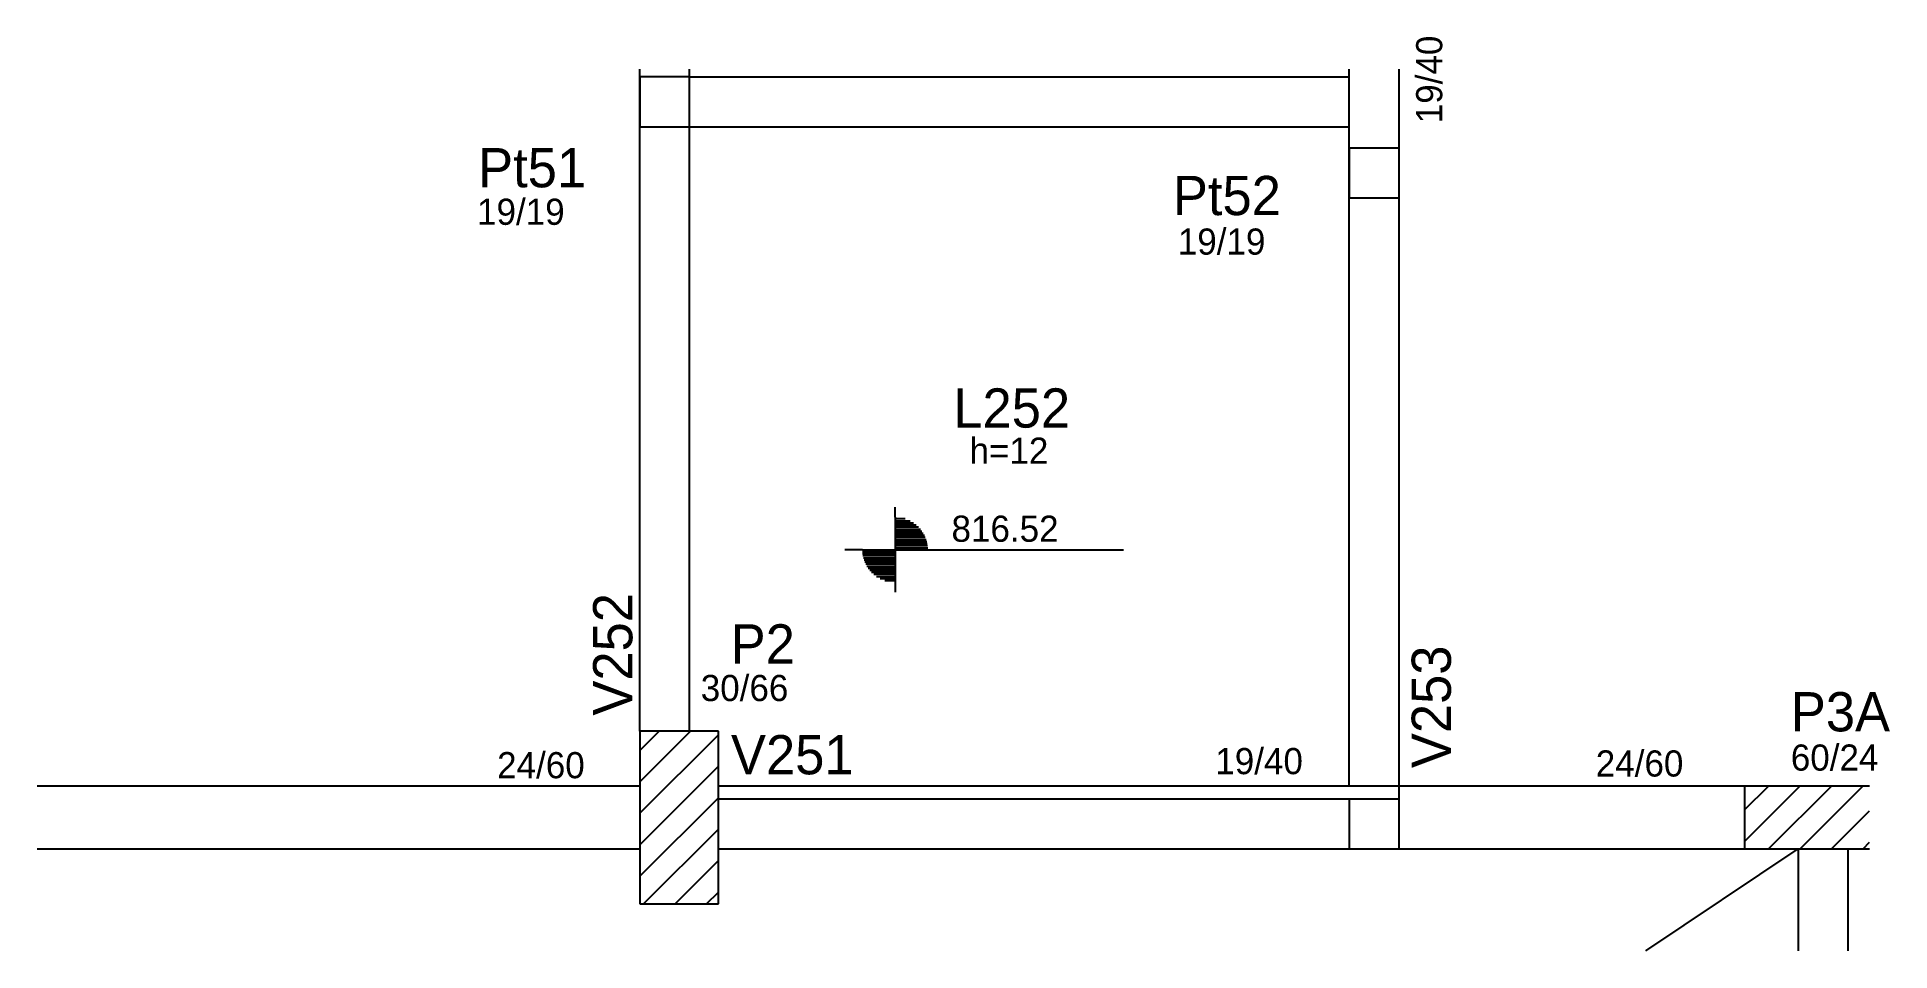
# Model space of a CAD drawing. Header units: metres. Extents: x 2939 to 3646, y 2842 to 3191.
import ezdxf

# ---------------------------------------------------------------- set-up
doc = ezdxf.new("R2010")
doc.units = ezdxf.units.M
for name, color, linetype in [('1', 7, 'Continuous'), ('3', 7, 'Continuous'), ('4', 7, 'Continuous'), ('7', 7, 'Continuous')]:
    doc.layers.add(name, color=color, linetype=linetype)

msp = doc.modelspace()

# ---------------------------------------------------------------- linework, layer by layer
at = {"layer": '1', "color": 1, "lineweight": 25}
msp.add_line((3553.18, 2841.57), (3611.36, 2880.58), dxfattribs=at)
at = {"layer": '3', "color": 3, "lineweight": 25}
for p, q in [((3168.86, 2925.58), (3168.86, 3178.57)), ((3187.86, 2925.58), (3187.86, 3178.57)), ((3458.86, 2899.58), (3458.86, 3178.57)), ((3187.86, 3175.58), (3439.86, 3175.58)), ((3187.86, 3156.58), (3439.86, 3156.58)), ((3266.35, 3007.39), (3266.35, 3011.15)), ((3266.35, 3007.39), (3266.35, 2982.39)), ((3266.35, 3006.79), (3270.2, 3006.79)), ((3266.35, 3005.99), (3272.1, 3005.99)), ((3266.35, 3005.2), (3273.42, 3005.2)), ((3266.35, 3004.41), (3274.46, 3004.41)), ((3266.35, 3003.61), (3275.31, 3003.61)), ((3266.35, 3002.82), (3276.01, 3002.82)), ((3266.35, 3002.03), (3276.61, 3002.03)), ((3266.35, 3001.24), (3277.12, 3001.24)), ((3253.85, 2994.89), (3247.22, 2994.89)), ((3253.85, 2994.89), (3278.85, 2994.89)), ((3266.35, 2994.1), (3253.85, 2994.1)), ((3266.35, 3000.44), (3277.55, 3000.44)), ((3266.35, 2999.65), (3277.91, 2999.65)), ((3266.35, 2998.86), (3278.21, 2998.86)), ((3266.35, 2998.06), (3278.44, 2998.06)), ((3266.35, 2997.27), (3278.62, 2997.27)), ((3266.35, 2996.48), (3278.75, 2996.48)), ((3266.35, 2995.69), (3278.85, 2995.69)), ((3278.85, 2994.89), (3353.63, 2994.89)), ((3266.35, 2993.31), (3253.95, 2993.31)), ((3266.35, 2992.52), (3254.08, 2992.52)), ((3266.35, 2991.72), (3254.26, 2991.72)), ((3266.35, 2990.93), (3254.5, 2990.93)), ((3266.35, 2990.14), (3254.79, 2990.14)), ((3266.35, 2989.34), (3255.15, 2989.34)), ((3266.35, 2988.55), (3255.58, 2988.55)), ((3266.35, 2987.76), (3256.09, 2987.76)), ((3266.35, 2986.97), (3256.69, 2986.97)), ((3266.35, 2986.17), (3257.4, 2986.17)), ((3266.35, 2985.38), (3258.24, 2985.38)), ((3266.35, 2984.59), (3259.28, 2984.59)), ((3266.35, 2983.79), (3260.6, 2983.79)), ((3266.35, 2983), (3262.5, 2983)), ((3266.35, 2982.39), (3266.35, 2978.71)), ((3168.86, 2906.21), (3188.24, 2925.58)), ((3168.86, 2918.23), (3176.22, 2925.58)), ((3168.86, 2894.19), (3198.86, 2924.19)), ((3168.86, 2882.17), (3198.86, 2912.17)), ((3590.86, 2883.44), (3612.01, 2904.58)), ((3590.86, 2895.46), (3599.99, 2904.58)), ((3600.03, 2880.58), (3624.03, 2904.58)), ((3612.05, 2880.58), (3636.05, 2904.58)), ((3168.86, 2870.14), (3198.86, 2900.14)), ((3439.86, 2899.58), (3198.86, 2899.58)), ((3624.07, 2880.58), (3638.6, 2895.12)), ((3170.32, 2859.58), (3198.86, 2888.12)), ((3636.09, 2880.58), (3638.6, 2883.1)), ((3182.34, 2859.58), (3198.86, 2876.1)), ((3194.36, 2859.58), (3198.86, 2864.08))]:
    msp.add_line(p, q, dxfattribs=at)
for points in [[(3439.86, 3156.69), (3439.86, 3178.57)], [(3439.86, 2904.58), (3439.86, 3156.69)], [(3168.86, 2904.58), (2938.6, 2904.58)], [(3590.86, 2904.58), (3198.86, 2904.58)], [(2938.6, 2880.58), (3168.86, 2880.58)], [(3198.86, 2880.58), (3590.86, 2880.58)], [(3611.36, 2880.58), (3611.36, 2841.57)], [(3630.36, 2841.57), (3630.36, 2880.58)]]:
    msp.add_lwpolyline(points, dxfattribs=at)
at = {"layer": '7', "color": 7, "lineweight": 25}
for points in [[(3187.86, 3175.58), (3168.86, 3175.58)], [(3168.86, 3175.58), (3168.86, 3156.58)], [(3187.86, 3156.58), (3187.86, 3175.58)], [(3168.86, 3156.58), (3187.86, 3156.58)], [(3458.86, 3148.4), (3439.86, 3148.4)], [(3439.86, 3148.4), (3439.86, 3129.4)], [(3458.86, 3129.4), (3458.86, 3148.4)], [(3439.86, 3129.4), (3458.86, 3129.4)], [(3198.86, 2925.58), (3168.86, 2925.58)], [(3168.86, 2925.58), (3168.86, 2859.58)], [(3198.86, 2859.58), (3198.86, 2925.58)], [(3638.6, 2904.58), (3590.86, 2904.58)], [(3590.86, 2904.58), (3590.86, 2880.58)], [(3458.86, 2899.58), (3439.86, 2899.58)], [(3439.86, 2899.58), (3439.86, 2880.58)], [(3458.86, 2880.58), (3458.86, 2899.58)], [(3439.86, 2880.58), (3458.86, 2880.58)], [(3590.86, 2880.58), (3638.6, 2880.58)], [(3168.86, 2859.58), (3198.86, 2859.58)]]:
    msp.add_lwpolyline(points, dxfattribs=at)

# ---------------------------------------------------------------- texts
at = {"layer": '3', "color": 3, "lineweight": 25}
msp.add_text('19/40', height=10, rotation=90, dxfattribs=at).set_placement((3475.38, 3157.9))
for s, p in [('19/19', (3106.68, 3119.07)), ('19/19', (3374.36, 3107.67)), ('h=12', (3294.79, 3027.77)), ('816.52', (3287.91, 2997.94)), ('30/66', (3192.12, 2937.06)), ('24/60', (3114.34, 2907.57)), ('19/40', (3388.68, 2909.13)), ('24/60', (3534.01, 2908.22)), ('60/24', (3608.51, 2910.48))]:
    msp.add_text(s, height=10, dxfattribs=at).set_placement(p)
at = {"layer": '4', "color": 4, "lineweight": 25}
for s, p in [('Pt51', (3107.07, 3133.41)), ('Pt52', (3372.47, 3122.77)), ('L252', (3288.6, 3041.57)), ('P2', (3203.54, 2951.41)), ('P3A', (3608.51, 2925.48)), ('V251', (3203.66, 2909.07))]:
    msp.add_text(s, height=15, dxfattribs=at).set_placement(p)
for s, p in [('V252', (3166, 2931.51)), ('V253', (3478.68, 2911.44))]:
    msp.add_text(s, height=15, rotation=90, dxfattribs=at).set_placement(p)

doc.saveas('drawing.dxf')
